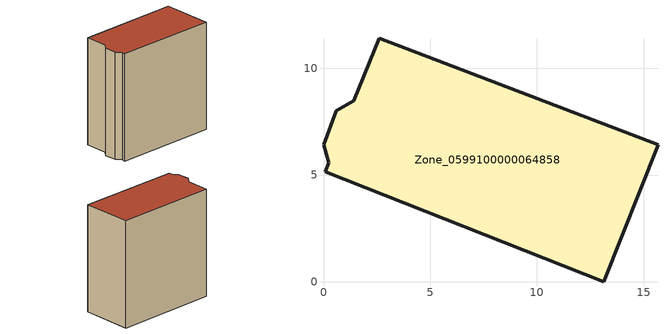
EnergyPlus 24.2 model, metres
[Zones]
Zone_0599100000064858
 floor ground (C_G): 0.6,8.01 1.41,8.49 2.61,11.41 15.68,6.42 13.14,0 0.09,5.15 0.25,5.57 0,6.43 z0
 wall outside (C_F): 1.41,8.49 0.6,8.01 0,6.43 0.25,5.57 0.09,5.15 13.14,0 15.68,6.42 2.61,11.41 1.41,8.49 z0:14.67
 roof outside (C_R): 0.25,5.57 0.09,5.15 13.14,0 15.68,6.42 2.61,11.41 1.41,8.49 0.6,8.01 0,6.43 z14.67
[BUILDING]
Pand.0599100000064858: North Axis=0; Terrain=City; Loads Convergence Tolerance Value=0.04; Temperature Convergence Tolerance Value=0.4; Solar Distribution=FullExterior; Maximum Number of Warmup Days=25; Minimum Number of Warmup Days=1
[Site:Location]
Rotterdam.The.Hague.AP_ZH_NLD Design_Conditions: Latitude=51.96; Longitude=4.45; Time Zone=1; Elevation=-4.5
[SITE:GROUNDTEMPERATURE:BUILDINGSURFACE]
18, 18, 18, 18, 18, 18, 18, 18, 18, 18, 18, 18
[MATERIAL] Thermal Absorptance=0.9; Solar Absorptance=0.7; Visible Absorptance=0.7
Name | Roughness | Thickness | Conductivity | Density | Specific Heat
G.TI.1946 | MediumSmooth | 0.15 | 1 | 540 | 1210
F.TI.1946 | Rough | 0.3 | 0.857143 | 1920 | 840
R.TI.1946 | MediumRough | 0.2 | 0.1 | 1500 | 1000
[CONSTRUCTION]
C_G: G.TI.1946
C_F: F.TI.1946
C_R: R.TI.1946
[ZONE]
Zone_0599100000064858: Type=1; Multiplier=1; Ceiling Height=Autocalculate; Volume=Autocalculate; Floor Area=autocalculate; Part of Total Floor Area=Yes
[ZONEINFILTRATION:DESIGNFLOWRATE]
Infil_Zone_0599100000064858: Zone or ZoneList or Space or SpaceList=Zone_0599100000064858; Schedule=AlwaysOn; Design Flow Rate Calculation Method=Flow/Area; Flow Rate per Floor Area=0.003; Constant Term Coefficient=1; Temperature Term Coefficient=0; Velocity Term Coefficient=0; Velocity Squared Term Coefficient=0
[HVACTEMPLATE:ZONE:IDEALLOADSAIRSYSTEM]
Zone_0599100000064858: Maximum Heating Supply Air Temperature=50; Minimum Cooling Supply Air Temperature=13; Maximum Heating Supply Air Humidity Ratio=0.0156; Minimum Cooling Supply Air Humidity Ratio=0.0077; Heating Limit=NoLimit; Cooling Limit=NoLimit; Dehumidification Control Type=ConstantSensibleHeatRatio; Cooling Sensible Heat Ratio=0.7; Dehumidification Setpoint=60; Humidification Control Type=None; Humidification Setpoint=30; Outdoor Air Method=None; Outdoor Air Flow Rate per Person=0.00944; Outdoor Air Flow Rate per Zone Floor Area=0; Outdoor Air Flow Rate per Zone=0; Demand Controlled Ventilation Type=None; Outdoor Air Economizer Type=NoEconomizer; Heat Recovery Type=None; Sensible Heat Recovery Effectiveness=0.7; Latent Heat Recovery Effectiveness=0.65
[ZONECONTROL:THERMOSTAT]
ThermostatControl_Zone_0599100000064858: Zone or ZoneList=Zone_0599100000064858; Control Type Schedule=DualSetpointControlType; Control 1=Thermostat_Zone_0599100000064858; Temperature Difference Between Cutout And Setpoint=0
[THERMOSTATSETPOINT:DUALSETPOINT]
Thermostat_Zone_0599100000064858: Heating Setpoint Temperature Schedule=HeatingSetpoint_Zone_0599100000064858; Cooling Setpoint Temperature Schedule=CoolingSetpoint_Zone_0599100000064858
[SCHEDULE:COMPACT]
HeatingSetpoint_Zone_0599100000064858: Through: 12/31, For: AllDays, Until: 24:00, 21
CoolingSetpoint_Zone_0599100000064858: Through: 12/31, For: AllDays, Until: 24:00, 24
DualSetpointControlType: Through: 12/31, For: AllDays, Until: 24:00, 4
AlwaysOn: Through: 12/31, For: AllDays, Until: 24:00, 1
